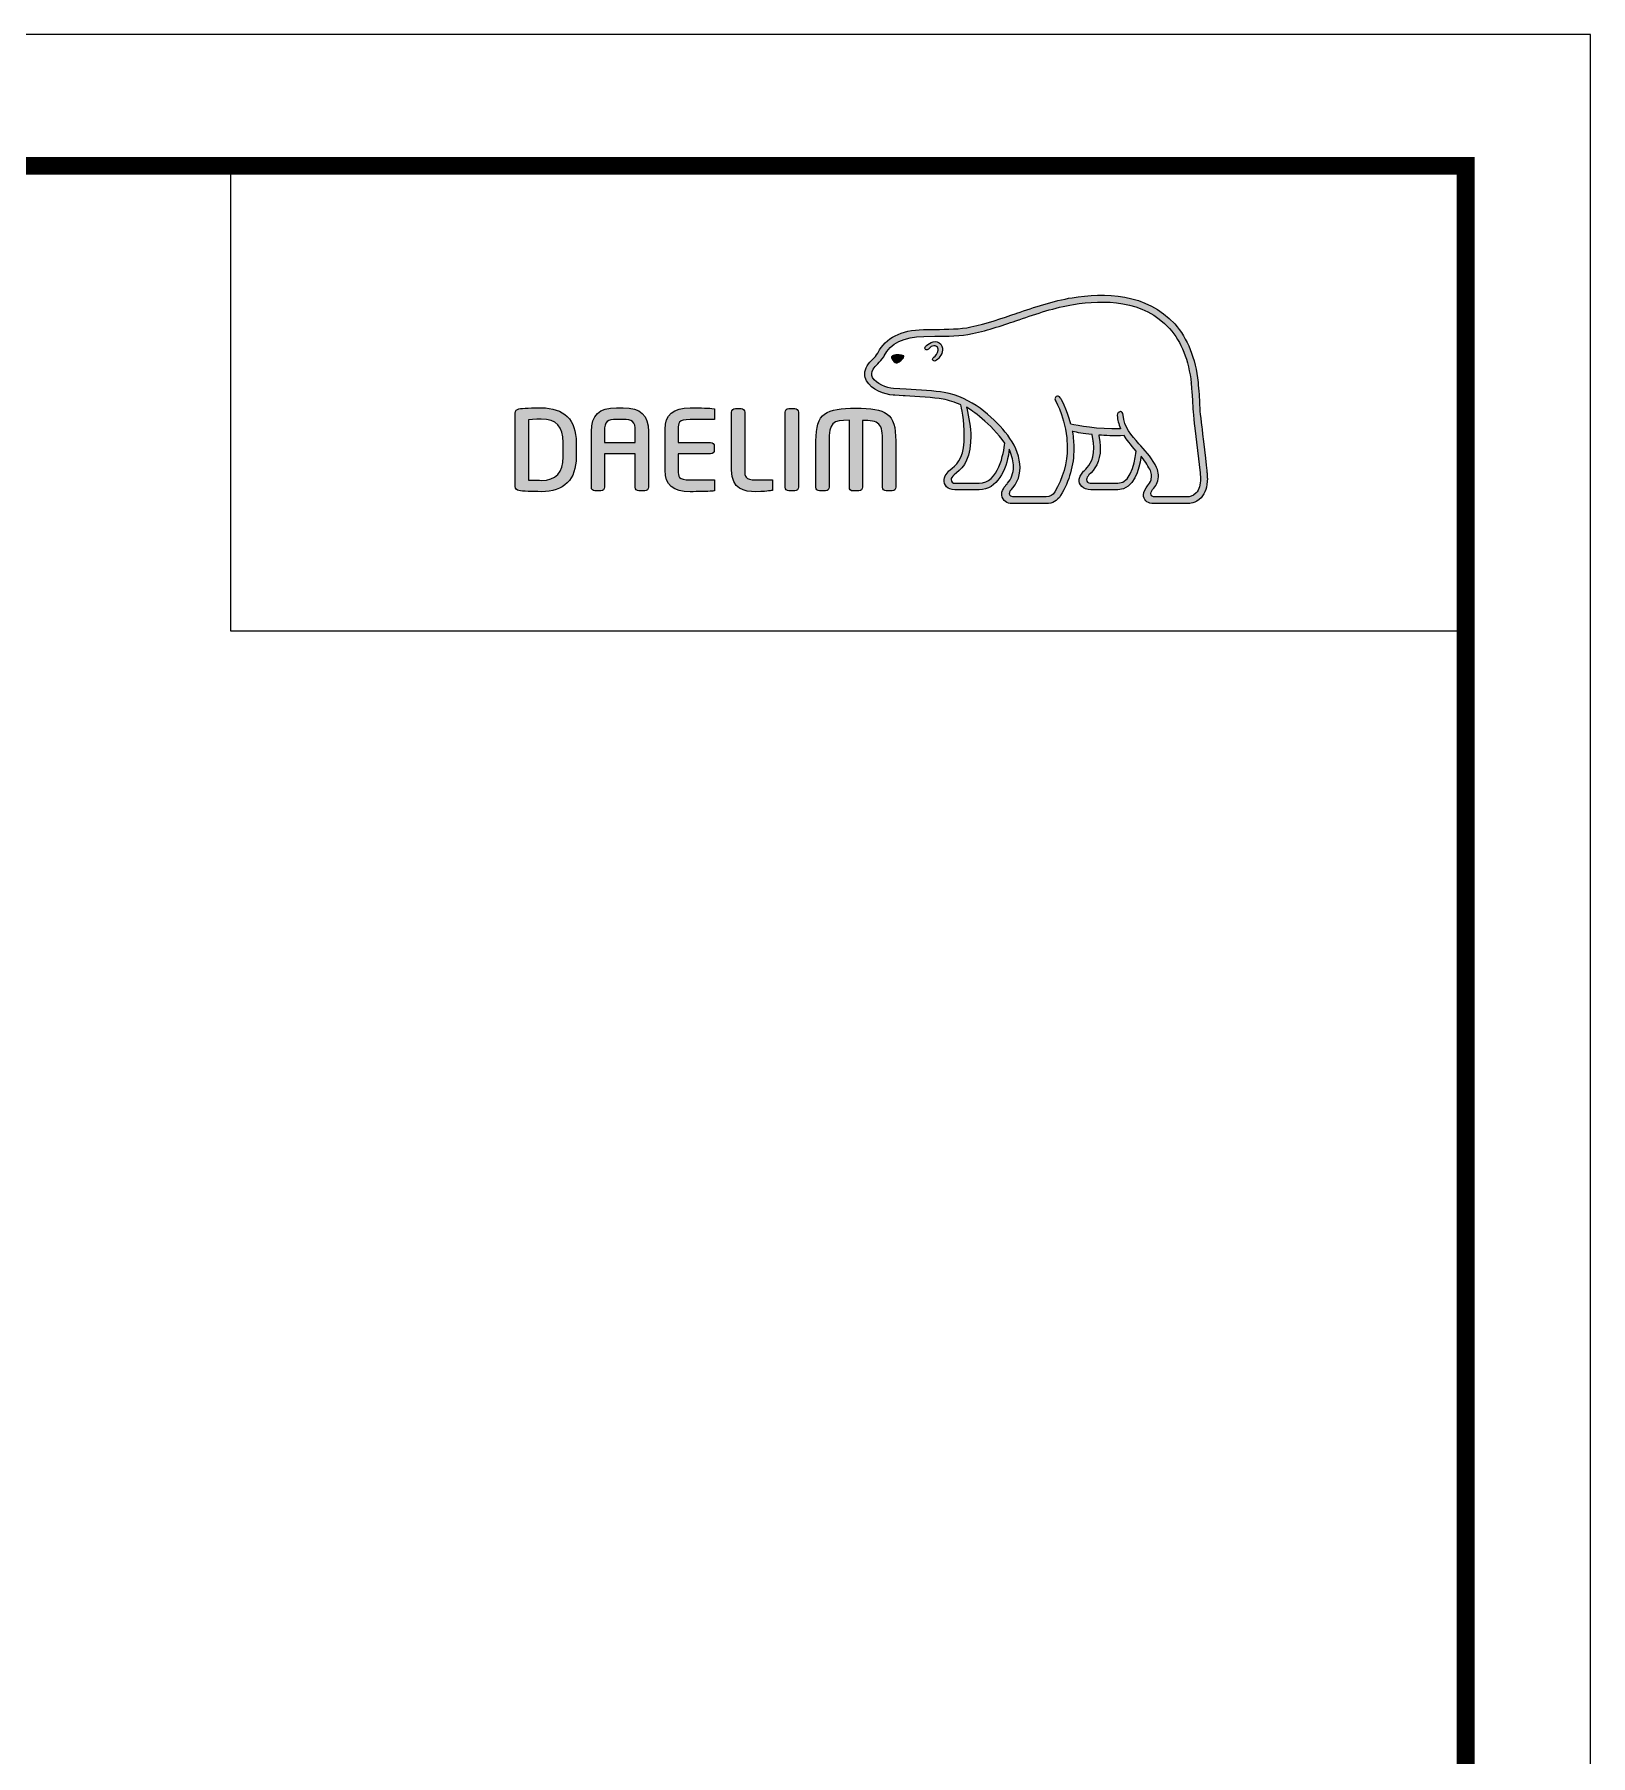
# Model space of a CAD drawing. Extents: x 0 to 3255, y 0 to 2385.
# Drawn here: x 2599 to 3255, y 1660 to 2385 of the extents above; entities that cross this region are included whole.
import ezdxf

# ---------------------------------------------------------------- set-up
doc = ezdxf.new("R2010")
doc.units = 0
doc.header["$LTSCALE"] = 10
doc.header["$MEASUREMENT"] = 0
doc.layers.get('0').update_dxf_attribs({"linetype": 'CONTINUOUS'})
doc.layers.add('레이어 1', color=7, linetype='CONTINUOUS')

msp = doc.modelspace()

# ---------------------------------------------------------------- hatches: boundary and pattern name
at = {"layer": '레이어 1'}
h = msp.add_hatch(color=5, dxfattribs=at)
h.dxf.hatch_style = 1
edge = h.paths.add_edge_path(flags=16)
edge.add_spline(control_points=[(3088.79, 2191.86), (3087.37, 2190.29), (3085.59, 2190.27), (3085.51, 2190.27), (3085.51, 2190.27), (3071.23, 2190.27), (3071.23, 2190.27), (3070.71, 2190.27), (3070.31, 2190.4), (3070.05, 2190.66), (3069.83, 2190.87), (3069.73, 2191.19), (3069.73, 2191.59), (3069.73, 2192.4), (3070.31, 2193.14), (3070.94, 2193.93), (3071.52, 2194.67), (3072.07, 2195.37), (3072.37, 2196.24), (3073.16, 2198.34), (3073.08, 2200.59), (3072.14, 2202.56), (3070.46, 2206.14), (3067.96, 2208.95), (3065.53, 2211.67), (3065.53, 2211.67), (3064.71, 2212.57), (3064.71, 2212.58), (3061.56, 2216.09), (3058.3, 2219.72), (3058.05, 2224.65), (3057.99, 2225.62), (3057.54, 2226.21), (3056.91, 2226.18), (3056.91, 2226.18), (3055.99, 2225.74), (3055.97, 2225.74), (3055.72, 2225.47), (3055.58, 2225.06), (3055.58, 2224.58), (3055.58, 2224.58), (3055.58, 2224.42), (3055.58, 2224.42), (3055.71, 2222.63), (3056.13, 2220.89), (3056.88, 2219.07), (3056.88, 2219.07), (3056.95, 2218.89), (3056.95, 2218.89), (3056.95, 2218.89), (3056.76, 2218.88), (3056.76, 2218.88), (3047.6, 2218.52), (3038.61, 2220.25), (3035.97, 2220.89), (3034.34, 2227.44), (3031.69, 2231.79), (3031.58, 2231.98), (3031.38, 2232.32), (3031.05, 2232.58), (3030.73, 2232.67), (3030.73, 2232.67), (3029.96, 2232.55), (3029.87, 2232.54), (3029.8, 2232.44), (3029.67, 2232.26), (3029.37, 2231.86), (3029.37, 2231.86), (3029.33, 2231.54), (3029.33, 2231.54), (3029.33, 2231.54), (3029.57, 2230.68), (3029.57, 2230.68), (3029.77, 2230.33), (3034.48, 2222.09), (3034.48, 2211.17), (3034.48, 2204.43), (3032.71, 2198.08), (3029.22, 2192.28), (3028.39, 2190.89), (3027.29, 2190.27), (3025.65, 2190.27), (3025.65, 2190.27), (3011.58, 2190.27), (3011.58, 2190.27), (3011.11, 2190.27), (3010.14, 2190.6), (3010.14, 2191.62), (3010.14, 2192.18), (3010.66, 2193.1), (3011.53, 2194.07), (3017.39, 2200.6), (3014.01, 2210.8), (3008.38, 2217.52), (3002.95, 2224), (2994.08, 2232.16), (2982.7, 2234.18), (2978.66, 2234.89), (2972.04, 2235.28), (2966.68, 2235.6), (2966.68, 2235.6), (2961.27, 2235.92), (2961.27, 2235.92), (2958.49, 2236.13), (2953.9, 2237.84), (2952.5, 2240.49), (2951.91, 2241.58), (2951.98, 2242.69), (2952.72, 2243.97), (2953.19, 2244.74), (2953.83, 2245.41), (2954.63, 2246.22), (2955.52, 2247.11), (2956.43, 2248.05), (2957.15, 2249.27), (2957.15, 2249.27), (2957.35, 2249.66), (2957.35, 2249.66), (2960.07, 2254.86), (2965.67, 2257.6), (2974, 2257.82), (2974, 2257.82), (2978.7, 2257.88), (2978.7, 2257.88), (2983.86, 2257.9), (2989.71, 2257.93), (2994.52, 2258.97), (3001.27, 2260.42), (3008.05, 2262.73), (3014.03, 2264.77), (3014.03, 2264.77), (3014.22, 2264.84), (3014.22, 2264.84), (3021.62, 2267.37), (3029.27, 2269.98), (3037.09, 2271.25), (3049.6, 2273.33), (3066.79, 2273.26), (3077.6, 2261.12), (3082.6, 2255.5), (3085.68, 2247.77), (3086.74, 2238.14), (3086.74, 2238.14), (3086.7, 2238.17), (3086.66, 2238.21), (3086.74, 2238.02), (3086.83, 2236.94), (3087.27, 2230.81), (3087.4, 2227.87), (3087.53, 2224.82), (3088.3, 2219.17), (3088.3, 2219.17), (3090.49, 2200.28), (3090.49, 2200.28), (3090.49, 2200.28), (3090.62, 2197.98), (3090.62, 2197.98), (3090.62, 2195.27), (3090, 2193.21), (3088.79, 2191.86)], knot_values=[0, 0, 0, 0, 1, 1, 1, 2, 2, 2, 3, 3, 3, 4, 4, 4, 5, 5, 5, 6, 6, 6, 7, 7, 7, 8, 8, 8, 9, 9, 9, 10, 10, 10, 11, 11, 11, 12, 12, 12, 13, 13, 13, 14, 14, 14, 15, 15, 15, 16, 16, 16, 17, 17, 17, 18, 18, 18, 19, 19, 19, 20, 20, 20, 21, 21, 21, 22, 22, 22, 23, 23, 23, 24, 24, 24, 25, 25, 25, 26, 26, 26, 27, 27, 27, 28, 28, 28, 29, 29, 29, 30, 30, 30, 31, 31, 31, 32, 32, 32, 33, 33, 33, 34, 34, 34, 35, 35, 35, 36, 36, 36, 37, 37, 37, 38, 38, 38, 39, 39, 39, 40, 40, 40, 41, 41, 41, 42, 42, 42, 43, 43, 43, 44, 44, 44, 45, 45, 45, 46, 46, 46, 47, 47, 47, 48, 48, 48, 49, 49, 49, 50, 50, 50, 51, 51, 51, 52, 52, 52, 53, 53, 53, 53], degree=3, periodic=0)
edge = h.paths.add_edge_path(flags=16)
edge.add_spline(control_points=[(3055.78, 2195.94), (3055.78, 2195.94), (3044.14, 2195.94), (3044.14, 2195.94), (3043.28, 2195.94), (3042.59, 2196.63), (3042.59, 2197.5), (3042.59, 2198.12), (3043.13, 2198.89), (3043.63, 2199.43), (3046, 2201.7), (3048.42, 2204.82), (3048.42, 2210.75), (3048.42, 2210.75), (3048.27, 2213.44), (3048.27, 2213.45), (3048.27, 2213.45), (3047.84, 2216.07), (3047.84, 2216.07), (3047.84, 2216.07), (3047.81, 2216.23), (3047.81, 2216.23), (3047.81, 2216.23), (3047.98, 2216.22), (3047.98, 2216.22), (3050.16, 2216.07), (3054.38, 2215.83), (3058.42, 2216.02), (3059.44, 2214.39), (3061.09, 2212.3), (3063.5, 2209.5), (3063.39, 2208.11), (3062.24, 2195.94), (3055.78, 2195.94)], knot_values=[0, 0, 0, 0, 1, 1, 1, 2, 2, 2, 3, 3, 3, 4, 4, 4, 5, 5, 5, 6, 6, 6, 7, 7, 7, 8, 8, 8, 9, 9, 9, 10, 10, 10, 11, 11, 11, 11], degree=3, periodic=0)
edge = h.paths.add_edge_path(flags=16)
edge.add_spline(control_points=[(2997.34, 2195.94), (2997.34, 2195.94), (2987.12, 2195.94), (2987.12, 2195.94), (2986.35, 2195.94), (2985.53, 2196.57), (2985.53, 2197.5), (2985.53, 2198.07), (2986.01, 2198.77), (2986.87, 2199.47), (2989.46, 2201.53), (2993.38, 2204.65), (2993.8, 2213.26), (2993.8, 2213.26), (2993.86, 2215.61), (2993.86, 2215.61), (2993.86, 2219.27), (2993.02, 2223.69), (2992.23, 2227.64), (2992.23, 2227.64), (2992.1, 2228.05), (2992.1, 2228.05), (2992.1, 2228.05), (2992.43, 2227.79), (2992.43, 2227.79), (2993.96, 2226.85), (3002.31, 2221.19), (3008.23, 2212.83), (3007.74, 2208.87), (3005.51, 2195.94), (2997.34, 2195.94)], knot_values=[0, 0, 0, 0, 1, 1, 1, 2, 2, 2, 3, 3, 3, 4, 4, 4, 5, 5, 5, 6, 6, 6, 7, 7, 7, 8, 8, 8, 9, 9, 9, 10, 10, 10, 10], degree=3, periodic=0)
edge = h.paths.add_edge_path()
edge.add_spline(control_points=[(3093.37, 2200.56), (3093.37, 2200.59), (3091.2, 2219.56), (3091.2, 2219.56), (3090.4, 2225.23), (3090.28, 2228.26), (3090.18, 2230.94), (3090.18, 2230.94), (3089.64, 2238.43), (3089.64, 2238.44), (3088.5, 2248.69), (3085.18, 2256.97), (3079.77, 2263.03), (3068.09, 2276.16), (3049.85, 2276.29), (3036.61, 2274.11), (3028.48, 2272.77), (3020.72, 2270.12), (3013.21, 2267.55), (3013.21, 2267.55), (3012.97, 2267.46), (3012.97, 2267.46), (3007.1, 2265.46), (3000.44, 2263.18), (2993.9, 2261.79), (2989.41, 2260.83), (2983.79, 2260.79), (2978.82, 2260.76), (2978.82, 2260.76), (2973.9, 2260.7), (2973.9, 2260.7), (2964.46, 2260.47), (2958.02, 2257.2), (2954.77, 2250.98), (2954.77, 2250.98), (2954.63, 2250.71), (2954.63, 2250.71), (2954.09, 2249.77), (2953.29, 2248.97), (2952.58, 2248.25), (2951.79, 2247.46), (2950.9, 2246.57), (2950.23, 2245.42), (2949.55, 2244.27), (2949.2, 2243.1), (2949.2, 2241.95), (2949.2, 2240.99), (2949.45, 2240.04), (2949.93, 2239.14), (2951.94, 2235.34), (2957.67, 2233.3), (2961.09, 2233.05), (2961.09, 2233.05), (2966.12, 2232.74), (2966.24, 2232.73), (2971.27, 2232.44), (2978.16, 2232.05), (2982.19, 2231.34), (2984.54, 2230.92), (2987.21, 2230.08), (2989.67, 2228.92), (2989.85, 2228.28), (2991.13, 2222.59), (2991.13, 2215.6), (2991.13, 2215.6), (2991.07, 2213.39), (2991.07, 2213.39), (2990.7, 2206.02), (2987.49, 2203.44), (2985.14, 2201.56), (2984.9, 2201.37), (2982.8, 2199.63), (2982.65, 2197.53), (2982.54, 2196.35), (2982.88, 2195.27), (2983.6, 2194.49), (2984.38, 2193.65), (2985.57, 2193.22), (2987.12, 2193.22), (2987.12, 2193.22), (2997.34, 2193.22), (2997.34, 2193.22), (3005, 2193.22), (3008.78, 2201.46), (3009.93, 2209.18), (3009.93, 2209.18), (3009.96, 2210.26), (3009.96, 2210.26), (3009.96, 2210.26), (3010.27, 2209.72), (3010.27, 2209.72), (3011.25, 2207.54), (3011.84, 2204.93), (3011.84, 2202.96), (3011.84, 2200.2), (3010.99, 2197.79), (3009.37, 2196), (3008.96, 2195.59), (3006.91, 2193.47), (3006.91, 2191.35), (3006.91, 2191.35), (3006.93, 2191), (3006.93, 2191), (3007.22, 2188.5), (3009.24, 2187.38), (3011.12, 2187.38), (3011.12, 2187.38), (3025.65, 2187.38), (3025.65, 2187.38), (3028.27, 2187.38), (3030.36, 2188.57), (3031.71, 2190.79), (3035.4, 2196.93), (3037.28, 2203.6), (3037.28, 2210.6), (3037.28, 2212.78), (3037.07, 2215.12), (3036.67, 2217.54), (3036.67, 2217.54), (3036.63, 2217.73), (3036.63, 2217.73), (3036.63, 2217.73), (3036.83, 2217.69), (3036.83, 2217.69), (3038.57, 2217.35), (3041.39, 2216.86), (3044.86, 2216.49), (3044.86, 2216.49), (3044.96, 2216.48), (3044.96, 2216.48), (3044.96, 2216.48), (3045.43, 2213.81), (3045.43, 2213.81), (3045.43, 2213.81), (3045.53, 2213.18), (3045.53, 2213.17), (3045.53, 2213.17), (3045.67, 2210.82), (3045.67, 2210.82), (3045.67, 2205.16), (3043.1, 2202.7), (3041.72, 2201.38), (3041.7, 2201.37), (3039.78, 2199.41), (3039.57, 2197.67), (3039.57, 2197.67), (3039.5, 2197.14), (3039.5, 2197.14), (3039.5, 2196.59), (3039.64, 2195.52), (3040.59, 2194.54), (3041.44, 2193.66), (3042.74, 2193.22), (3044.47, 2193.22), (3044.47, 2193.22), (3055.78, 2193.22), (3055.78, 2193.22), (3062.66, 2193.22), (3064.72, 2201.96), (3065.56, 2206.86), (3065.56, 2206.86), (3065.6, 2207.36), (3065.6, 2207.36), (3065.6, 2207.36), (3065.87, 2206.99), (3065.87, 2206.99), (3067.45, 2204.97), (3068.84, 2202.72), (3069.51, 2201.32), (3069.87, 2200.59), (3070.05, 2199.78), (3070.05, 2198.97), (3070.05, 2198.97), (3069.8, 2197.33), (3069.8, 2197.33), (3069.53, 2196.44), (3068.93, 2195.63), (3068.33, 2194.83), (3067.46, 2193.7), (3066.56, 2192.53), (3066.56, 2191.1), (3066.56, 2191.1), (3066.65, 2190.32), (3066.65, 2190.32), (3067.06, 2188.43), (3068.59, 2187.38), (3070.96, 2187.38), (3070.96, 2187.38), (3085.5, 2187.38), (3085.5, 2187.38), (3085.82, 2187.38), (3088.66, 2187.45), (3090.89, 2189.86), (3092.66, 2191.79), (3093.53, 2194.43), (3093.53, 2197.94), (3093.53, 2197.94), (3093.37, 2200.55), (3093.37, 2200.56)], knot_values=[0, 0, 0, 0, 1, 1, 1, 2, 2, 2, 3, 3, 3, 4, 4, 4, 5, 5, 5, 6, 6, 6, 7, 7, 7, 8, 8, 8, 9, 9, 9, 10, 10, 10, 11, 11, 11, 12, 12, 12, 13, 13, 13, 14, 14, 14, 15, 15, 15, 16, 16, 16, 17, 17, 17, 18, 18, 18, 19, 19, 19, 20, 20, 20, 21, 21, 21, 22, 22, 22, 23, 23, 23, 24, 24, 24, 25, 25, 25, 26, 26, 26, 27, 27, 27, 28, 28, 28, 29, 29, 29, 30, 30, 30, 31, 31, 31, 32, 32, 32, 33, 33, 33, 34, 34, 34, 35, 35, 35, 36, 36, 36, 37, 37, 37, 38, 38, 38, 39, 39, 39, 40, 40, 40, 41, 41, 41, 42, 42, 42, 43, 43, 43, 44, 44, 44, 45, 45, 45, 46, 46, 46, 47, 47, 47, 48, 48, 48, 49, 49, 49, 50, 50, 50, 51, 51, 51, 52, 52, 52, 53, 53, 53, 54, 54, 54, 55, 55, 55, 56, 56, 56, 57, 57, 57, 58, 58, 58, 59, 59, 59, 60, 60, 60, 61, 61, 61, 62, 62, 62, 63, 63, 63, 64, 64, 64, 65, 65, 65, 66, 66, 66, 66], degree=3, periodic=0)
edge = h.paths.add_edge_path(flags=0)
edge.add_spline(control_points=[(2960.84, 2249.64), (2960.84, 2249.64), (2962.96, 2250.59), (2965.58, 2249.58), (2965.58, 2249.58), (2965.9, 2249.44), (2965.48, 2248.84), (2964.2, 2247.13), (2962.94, 2246.76), (2962.94, 2246.76), (2962.94, 2246.76), (2962.03, 2246.44), (2961.52, 2247.06), (2960.49, 2248.27), (2960.45, 2248.98), (2960.45, 2248.98), (2960.45, 2248.98), (2960.35, 2249.5), (2960.84, 2249.64)], knot_values=[0, 0, 0, 0, 1, 1, 1, 2, 2, 2, 3, 3, 3, 4, 4, 4, 5, 5, 5, 6, 6, 6, 6], degree=3, periodic=0)
edge = h.paths.add_edge_path(flags=0)
edge.add_spline(control_points=[(2974.8, 2253.53), (2974.48, 2253.18), (2974.46, 2252.61), (2974.8, 2252.3), (2975.13, 2252.01), (2975.69, 2252.08), (2976.01, 2252.43), (2976.18, 2252.61), (2977.91, 2254.67), (2979.41, 2253.61), (2979.96, 2253.22), (2980.18, 2252.66), (2980.1, 2251.94), (2979.98, 2250.78), (2978.97, 2249.47), (2978.27, 2249.02), (2977.88, 2248.78), (2977.62, 2248.27), (2977.81, 2247.86), (2977.99, 2247.45), (2978.52, 2247.32), (2978.94, 2247.52), (2980.19, 2248.12), (2981.77, 2250.12), (2981.99, 2251.99), (2982.13, 2253.29), (2981.55, 2254.36), (2980.51, 2255.07), (2978.27, 2256.66), (2975.74, 2254.54), (2974.8, 2253.53)], knot_values=[0, 0, 0, 0, 1, 1, 1, 2, 2, 2, 3, 3, 3, 4, 4, 4, 5, 5, 5, 6, 6, 6, 7, 7, 7, 8, 8, 8, 9, 9, 9, 10, 10, 10, 10], degree=3, periodic=0)
edge = h.paths.add_edge_path(flags=0)
edge.add_spline(control_points=[(2974.51, 2251.98), (2974.51, 2251.98), (2974.51, 2251.98), (2974.51, 2251.98), (2974.51, 2251.98), (2974.51, 2251.98), (2974.51, 2251.98)], knot_values=[0, 0, 0, 0, 1, 1, 1, 2, 2, 2, 2], degree=3, periodic=0)
h = msp.add_hatch(color=5, dxfattribs=at)
h.dxf.hatch_style = 2
edge = h.paths.add_edge_path()
edge.add_spline(control_points=[(2974.8, 2253.53), (2974.48, 2253.18), (2974.46, 2252.61), (2974.8, 2252.3), (2975.13, 2252.01), (2975.69, 2252.08), (2976.01, 2252.43), (2976.18, 2252.61), (2977.91, 2254.67), (2979.41, 2253.61), (2979.96, 2253.22), (2980.18, 2252.66), (2980.1, 2251.94), (2979.98, 2250.78), (2978.97, 2249.47), (2978.27, 2249.02), (2977.88, 2248.78), (2977.62, 2248.27), (2977.81, 2247.86), (2977.99, 2247.45), (2978.52, 2247.32), (2978.94, 2247.52), (2980.19, 2248.12), (2981.77, 2250.12), (2981.99, 2251.99), (2982.13, 2253.29), (2981.55, 2254.36), (2980.51, 2255.07), (2978.27, 2256.66), (2975.74, 2254.54), (2974.8, 2253.53)], knot_values=[0, 0, 0, 0, 1, 1, 1, 2, 2, 2, 3, 3, 3, 4, 4, 4, 5, 5, 5, 6, 6, 6, 7, 7, 7, 8, 8, 8, 9, 9, 9, 10, 10, 10, 10], degree=3, periodic=0)
h = msp.add_hatch(color=5, dxfattribs=at)
h.dxf.hatch_style = 2
edge = h.paths.add_edge_path()
edge.add_spline(control_points=[(2960.84, 2249.64), (2960.84, 2249.64), (2962.96, 2250.59), (2965.58, 2249.58), (2965.58, 2249.58), (2965.9, 2249.44), (2965.48, 2248.84), (2964.2, 2247.13), (2962.94, 2246.76), (2962.94, 2246.76), (2962.94, 2246.76), (2962.03, 2246.44), (2961.52, 2247.06), (2960.49, 2248.27), (2960.45, 2248.98), (2960.45, 2248.98), (2960.45, 2248.98), (2960.35, 2249.5), (2960.84, 2249.64)], knot_values=[0, 0, 0, 0, 1, 1, 1, 2, 2, 2, 3, 3, 3, 4, 4, 4, 5, 5, 5, 6, 6, 6, 6], degree=3, periodic=0)
h = msp.add_hatch(color=5, dxfattribs=at)
h.dxf.hatch_style = 2
edge = h.paths.add_edge_path()
edge.add_spline(control_points=[(2822.09, 2207.03), (2822.09, 2200.4), (2819.07, 2197.17), (2812.84, 2197.17), (2812.84, 2197.17), (2808.58, 2197.25), (2807.46, 2197.27), (2807.46, 2197.27), (2807.46, 2222.71), (2807.46, 2222.71), (2809.67, 2222.93), (2812.81, 2222.96), (2812.84, 2222.96), (2819.24, 2222.96), (2822.09, 2219.92), (2822.09, 2213.11), (2822.09, 2213.11), (2822.09, 2207.03), (2822.09, 2207.03)], knot_values=[0, 0, 0, 0, 1, 1, 1, 2, 2, 2, 3, 3, 3, 4, 4, 4, 5, 5, 5, 6, 6, 6, 6], degree=3, periodic=0)
edge = h.paths.add_edge_path()
edge.add_spline(control_points=[(2812.84, 2227.74), (2809.38, 2227.74), (2804.89, 2227.53), (2803.42, 2227.29), (2802.5, 2227.14), (2801.91, 2226.45), (2801.91, 2225.54), (2801.91, 2225.54), (2801.91, 2194.6), (2801.91, 2194.6), (2801.91, 2193.64), (2802.51, 2192.97), (2803.47, 2192.84), (2804.86, 2192.61), (2809.33, 2192.4), (2812.84, 2192.4), (2822.49, 2192.4), (2827.6, 2197.46), (2827.6, 2207.03), (2827.6, 2207.03), (2827.6, 2213.11), (2827.6, 2213.11), (2827.6, 2222.68), (2822.49, 2227.74), (2812.84, 2227.74)], knot_values=[0, 0, 0, 0, 1, 1, 1, 2, 2, 2, 3, 3, 3, 4, 4, 4, 5, 5, 5, 6, 6, 6, 7, 7, 7, 8, 8, 8, 8], degree=3, periodic=0)
h = msp.add_hatch(color=5, dxfattribs=at)
h.dxf.hatch_style = 2
edge = h.paths.add_edge_path()
edge.add_spline(control_points=[(2852.5, 2213.15), (2852.5, 2213.15), (2839.48, 2213.15), (2839.48, 2213.15), (2839.48, 2213.63), (2839.48, 2217.79), (2839.48, 2217.79), (2839.48, 2222.13), (2840.77, 2222.87), (2844.64, 2222.87), (2844.64, 2222.87), (2847.34, 2222.87), (2847.34, 2222.87), (2851.21, 2222.87), (2852.5, 2222.13), (2852.5, 2217.79), (2852.5, 2217.79), (2852.5, 2213.63), (2852.5, 2213.15)], knot_values=[0, 0, 0, 0, 1, 1, 1, 2, 2, 2, 3, 3, 3, 4, 4, 4, 5, 5, 5, 6, 6, 6, 6], degree=3, periodic=0)
edge = h.paths.add_edge_path()
edge.add_spline(control_points=[(2847.34, 2227.74), (2847.34, 2227.74), (2844.64, 2227.74), (2844.64, 2227.74), (2837.26, 2227.74), (2833.98, 2224.67), (2833.98, 2217.79), (2833.98, 2217.79), (2833.98, 2194.24), (2833.98, 2194.24), (2833.98, 2193.42), (2834.65, 2192.71), (2835.44, 2192.71), (2835.44, 2192.71), (2838.02, 2192.71), (2838.02, 2192.71), (2838.93, 2192.71), (2839.48, 2193.49), (2839.48, 2194.24), (2839.48, 2194.24), (2839.48, 2207.77), (2839.48, 2208.3), (2839.48, 2208.3), (2852.5, 2208.3), (2852.5, 2208.3), (2852.5, 2207.77), (2852.5, 2194.24), (2852.5, 2194.24), (2852.5, 2193.4), (2853.16, 2192.71), (2853.98, 2192.71), (2853.98, 2192.71), (2856.53, 2192.71), (2856.53, 2192.71), (2857.42, 2192.71), (2858.02, 2193.5), (2858.02, 2194.24), (2858.02, 2194.24), (2858.02, 2217.79), (2858.02, 2217.79), (2858.02, 2224.67), (2854.73, 2227.74), (2847.34, 2227.74)], knot_values=[0, 0, 0, 0, 1, 1, 1, 2, 2, 2, 3, 3, 3, 4, 4, 4, 5, 5, 5, 6, 6, 6, 7, 7, 7, 8, 8, 8, 9, 9, 9, 10, 10, 10, 11, 11, 11, 12, 12, 12, 13, 13, 13, 14, 14, 14, 14], degree=3, periodic=0)
h = msp.add_hatch(color=5, dxfattribs=at)
h.dxf.hatch_style = 2
edge = h.paths.add_edge_path()
edge.add_spline(control_points=[(2865.02, 2218.74), (2865.02, 2218.74), (2865.02, 2201.41), (2865.02, 2201.41), (2865.02, 2195.34), (2868.48, 2192.4), (2875.61, 2192.4), (2878.75, 2192.4), (2883.04, 2192.46), (2884.75, 2192.62), (2884.72, 2192.62), (2885.58, 2192.7), (2885.58, 2192.7), (2885.58, 2192.7), (2885.83, 2192.72), (2885.83, 2192.72), (2885.83, 2192.72), (2885.83, 2197.36), (2885.83, 2197.36), (2885.83, 2197.36), (2875.65, 2197.36), (2875.65, 2197.36), (2870.55, 2197.36), (2870.55, 2198.8), (2870.55, 2201.41), (2870.55, 2201.41), (2870.55, 2207.83), (2870.55, 2208.33), (2871.07, 2208.33), (2884.23, 2208.33), (2884.23, 2208.33), (2885.09, 2208.33), (2885.79, 2209.02), (2885.79, 2209.86), (2885.79, 2209.86), (2885.79, 2211.58), (2885.79, 2211.58), (2885.79, 2212.43), (2885.09, 2213.11), (2884.23, 2213.11), (2884.23, 2213.11), (2871.07, 2213.11), (2870.55, 2213.11), (2870.55, 2213.61), (2870.55, 2218.74), (2870.55, 2218.74), (2870.55, 2221.35), (2870.55, 2222.78), (2875.65, 2222.78), (2875.65, 2222.78), (2885.82, 2222.74), (2885.82, 2222.74), (2885.82, 2222.74), (2885.82, 2227.35), (2885.82, 2227.35), (2885.82, 2227.35), (2884.74, 2227.47), (2884.74, 2227.47), (2882.74, 2227.65), (2878.15, 2227.74), (2875.61, 2227.74), (2868.48, 2227.74), (2865.02, 2224.8), (2865.02, 2218.74)], knot_values=[0, 0, 0, 0, 1, 1, 1, 2, 2, 2, 3, 3, 3, 4, 4, 4, 5, 5, 5, 6, 6, 6, 7, 7, 7, 8, 8, 8, 9, 9, 9, 10, 10, 10, 11, 11, 11, 12, 12, 12, 13, 13, 13, 14, 14, 14, 15, 15, 15, 16, 16, 16, 17, 17, 17, 18, 18, 18, 19, 19, 19, 20, 20, 20, 21, 21, 21, 21], degree=3, periodic=0)
h = msp.add_hatch(color=5, dxfattribs=at)
h.dxf.hatch_style = 2
edge = h.paths.add_edge_path()
edge.add_spline(control_points=[(2894.66, 2227.43), (2893.81, 2227.43), (2893.09, 2226.72), (2893.09, 2225.89), (2893.09, 2225.89), (2893.09, 2201.41), (2893.09, 2201.41), (2893.09, 2193.43), (2898.54, 2192.4), (2903.28, 2192.4), (2906.76, 2192.4), (2907.65, 2192.55), (2908.68, 2192.72), (2908.68, 2192.72), (2909.28, 2192.81), (2909.28, 2192.81), (2909.27, 2192.81), (2910.08, 2192.91), (2910.08, 2192.91), (2910.08, 2192.91), (2910.32, 2192.94), (2910.32, 2192.94), (2910.32, 2192.94), (2910.32, 2197.36), (2910.32, 2197.36), (2910.32, 2197.36), (2903.33, 2197.36), (2903.33, 2197.36), (2898.61, 2197.36), (2898.61, 2199.15), (2898.61, 2200.88), (2898.61, 2200.88), (2898.61, 2225.89), (2898.61, 2225.89), (2898.61, 2226.72), (2897.89, 2227.43), (2897.04, 2227.43), (2897.04, 2227.43), (2894.66, 2227.43), (2894.66, 2227.43)], knot_values=[0, 0, 0, 0, 1, 1, 1, 2, 2, 2, 3, 3, 3, 4, 4, 4, 5, 5, 5, 6, 6, 6, 7, 7, 7, 8, 8, 8, 9, 9, 9, 10, 10, 10, 11, 11, 11, 12, 12, 12, 13, 13, 13, 13], degree=3, periodic=0)
h = msp.add_hatch(color=5, dxfattribs=at)
h.dxf.hatch_style = 2
edge = h.paths.add_edge_path()
edge.add_spline(control_points=[(2917.15, 2227.43), (2916.23, 2227.43), (2915.68, 2226.67), (2915.68, 2225.93), (2915.68, 2225.93), (2915.68, 2194.24), (2915.68, 2194.24), (2915.68, 2193.4), (2916.34, 2192.71), (2917.15, 2192.71), (2917.15, 2192.71), (2919.72, 2192.71), (2919.72, 2192.71), (2920.64, 2192.71), (2921.19, 2193.49), (2921.19, 2194.24), (2921.19, 2194.24), (2921.19, 2225.93), (2921.19, 2225.93), (2921.19, 2226.77), (2920.55, 2227.43), (2919.72, 2227.43), (2919.72, 2227.43), (2917.15, 2227.43), (2917.15, 2227.43)], knot_values=[0, 0, 0, 0, 1, 1, 1, 2, 2, 2, 3, 3, 3, 4, 4, 4, 5, 5, 5, 6, 6, 6, 7, 7, 7, 8, 8, 8, 8], degree=3, periodic=0)
h = msp.add_hatch(color=5, dxfattribs=at)
h.dxf.hatch_style = 2
edge = h.paths.add_edge_path()
edge.add_spline(control_points=[(2928.6, 2213.75), (2928.6, 2213.75), (2928.6, 2194.24), (2928.6, 2194.24), (2928.6, 2193.4), (2929.26, 2192.71), (2930.08, 2192.71), (2930.08, 2192.71), (2932.69, 2192.71), (2932.69, 2192.71), (2933.61, 2192.71), (2934.16, 2193.49), (2934.16, 2194.24), (2934.16, 2194.24), (2934.16, 2213.27), (2934.16, 2213.27), (2934.16, 2221.65), (2935.58, 2222.47), (2942.68, 2222.49), (2942.68, 2221.97), (2942.68, 2194.24), (2942.68, 2194.24), (2942.68, 2193.37), (2943.31, 2192.71), (2944.14, 2192.71), (2944.14, 2192.71), (2946.71, 2192.71), (2946.71, 2192.71), (2947.62, 2192.71), (2948.17, 2193.49), (2948.17, 2194.24), (2948.17, 2194.24), (2948.17, 2221.89), (2948.17, 2222.43), (2951.49, 2222.42), (2953.82, 2222.15), (2955.08, 2220.89), (2956.41, 2219.56), (2956.67, 2217.08), (2956.67, 2213.27), (2956.67, 2213.27), (2956.67, 2194.24), (2956.67, 2194.24), (2956.67, 2193.42), (2957.35, 2192.71), (2958.15, 2192.71), (2958.15, 2192.71), (2960.78, 2192.71), (2960.78, 2192.71), (2961.68, 2192.71), (2962.25, 2193.51), (2962.25, 2194.24), (2962.25, 2194.24), (2962.25, 2213.75), (2962.25, 2213.75), (2962.25, 2225.57), (2958.05, 2227.57), (2945.45, 2227.57), (2932.81, 2227.57), (2928.6, 2225.57), (2928.6, 2213.75)], knot_values=[0, 0, 0, 0, 1, 1, 1, 2, 2, 2, 3, 3, 3, 4, 4, 4, 5, 5, 5, 6, 6, 6, 7, 7, 7, 8, 8, 8, 9, 9, 9, 10, 10, 10, 11, 11, 11, 12, 12, 12, 13, 13, 13, 14, 14, 14, 15, 15, 15, 16, 16, 16, 17, 17, 17, 18, 18, 18, 19, 19, 19, 20, 20, 20, 20], degree=3, periodic=0)

# ---------------------------------------------------------------- linework, layer by layer
at = {"color": 5, "ltscale": 0.5}
msp.add_line((2682.13, 2133.69), (2682.13, 2329.62), dxfattribs=at)
at = {"color": 5}
msp.add_line((2996.89, 2193.22), (2996.89, 2193.22), dxfattribs=at)
at = {"color": 5, "ltscale": 40}
msp.add_line((3202.34, 2133.69), (2682.13, 2133.69), dxfattribs=at)
at = {"ltscale": 0.5}
msp.add_lwpolyline([(0, 0), (3255, 0), (3255, 2385), (0, 2385)], close=True, dxfattribs=at)
at = {"color": 5, "linetype": 'ByBlock', "lineweight": 200, "const_width": 7.5}
msp.add_lwpolyline([(52.34, 102.12), (3202.34, 102.12), (3202.34, 2329.62), (52.34, 2329.62)], close=True, dxfattribs=at)
at = {"layer": '레이어 1', "color": 5}
for points, knots in [([(3093.37, 2200.56), (3093.37, 2200.59), (3091.2, 2219.56), (3091.2, 2219.56), (3090.4, 2225.23), (3090.28, 2228.26), (3090.18, 2230.94), (3090.18, 2230.94), (3089.64, 2238.43), (3089.64, 2238.44), (3088.5, 2248.69), (3085.18, 2256.97), (3079.77, 2263.03), (3068.09, 2276.16), (3049.85, 2276.29), (3036.61, 2274.11), (3028.48, 2272.77), (3020.72, 2270.12), (3013.21, 2267.55), (3013.21, 2267.55), (3012.97, 2267.46), (3012.97, 2267.46), (3007.1, 2265.46), (3000.44, 2263.18), (2993.9, 2261.79), (2989.41, 2260.83), (2983.79, 2260.79), (2978.82, 2260.76), (2978.82, 2260.76), (2973.9, 2260.7), (2973.9, 2260.7), (2964.46, 2260.47), (2958.02, 2257.2), (2954.77, 2250.98), (2954.77, 2250.98), (2954.63, 2250.71), (2954.63, 2250.71), (2954.09, 2249.77), (2953.29, 2248.97), (2952.58, 2248.25), (2951.79, 2247.46), (2950.9, 2246.57), (2950.23, 2245.42), (2949.55, 2244.27), (2949.2, 2243.1), (2949.2, 2241.95), (2949.2, 2240.99), (2949.45, 2240.04), (2949.93, 2239.14), (2951.94, 2235.34), (2957.67, 2233.3), (2961.09, 2233.05), (2961.09, 2233.05), (2966.12, 2232.74), (2966.24, 2232.73), (2971.27, 2232.44), (2978.16, 2232.05), (2982.19, 2231.34), (2984.54, 2230.92), (2987.21, 2230.08), (2989.67, 2228.92), (2989.85, 2228.28), (2991.13, 2222.59), (2991.13, 2215.6), (2991.13, 2215.6), (2991.07, 2213.39), (2991.07, 2213.39), (2990.7, 2206.02), (2987.49, 2203.44), (2985.14, 2201.56), (2984.9, 2201.37), (2982.8, 2199.63), (2982.65, 2197.53), (2982.54, 2196.35), (2982.88, 2195.27), (2983.6, 2194.49), (2984.38, 2193.65), (2985.57, 2193.22), (2987.12, 2193.22), (2987.12, 2193.22), (2997.34, 2193.22), (2997.34, 2193.22), (3005, 2193.22), (3008.78, 2201.46), (3009.93, 2209.18), (3009.93, 2209.18), (3009.96, 2210.26), (3009.96, 2210.26), (3009.96, 2210.26), (3010.27, 2209.72), (3010.27, 2209.72), (3011.25, 2207.54), (3011.84, 2204.93), (3011.84, 2202.96), (3011.84, 2200.2), (3010.99, 2197.79), (3009.37, 2196), (3008.96, 2195.59), (3006.91, 2193.47), (3006.91, 2191.35), (3006.91, 2191.35), (3006.93, 2191), (3006.93, 2191), (3007.22, 2188.5), (3009.24, 2187.38), (3011.12, 2187.38), (3011.12, 2187.38), (3025.65, 2187.38), (3025.65, 2187.38), (3028.27, 2187.38), (3030.36, 2188.57), (3031.71, 2190.79), (3035.4, 2196.93), (3037.28, 2203.6), (3037.28, 2210.6), (3037.28, 2212.78), (3037.07, 2215.12), (3036.67, 2217.54), (3036.67, 2217.54), (3036.63, 2217.73), (3036.63, 2217.73), (3036.63, 2217.73), (3036.83, 2217.69), (3036.83, 2217.69), (3038.57, 2217.35), (3041.39, 2216.86), (3044.86, 2216.49), (3044.86, 2216.49), (3044.96, 2216.48), (3044.96, 2216.48), (3044.96, 2216.48), (3045.43, 2213.81), (3045.43, 2213.81), (3045.43, 2213.81), (3045.53, 2213.18), (3045.53, 2213.17), (3045.53, 2213.17), (3045.67, 2210.82), (3045.67, 2210.82), (3045.67, 2205.16), (3043.1, 2202.7), (3041.72, 2201.38), (3041.7, 2201.37), (3039.78, 2199.41), (3039.57, 2197.67), (3039.57, 2197.67), (3039.5, 2197.14), (3039.5, 2197.14), (3039.5, 2196.59), (3039.64, 2195.52), (3040.59, 2194.54), (3041.44, 2193.66), (3042.74, 2193.22), (3044.47, 2193.22), (3044.47, 2193.22), (3055.78, 2193.22), (3055.78, 2193.22), (3062.66, 2193.22), (3064.72, 2201.96), (3065.56, 2206.86), (3065.56, 2206.86), (3065.6, 2207.36), (3065.6, 2207.36), (3065.6, 2207.36), (3065.87, 2206.99), (3065.87, 2206.99), (3067.45, 2204.97), (3068.84, 2202.72), (3069.51, 2201.32), (3069.87, 2200.59), (3070.05, 2199.78), (3070.05, 2198.97), (3070.05, 2198.97), (3069.8, 2197.33), (3069.8, 2197.33), (3069.53, 2196.44), (3068.93, 2195.63), (3068.33, 2194.83), (3067.46, 2193.7), (3066.56, 2192.53), (3066.56, 2191.1), (3066.56, 2191.1), (3066.65, 2190.32), (3066.65, 2190.32), (3067.06, 2188.43), (3068.59, 2187.38), (3070.96, 2187.38), (3070.96, 2187.38), (3085.5, 2187.38), (3085.5, 2187.38), (3085.82, 2187.38), (3088.66, 2187.45), (3090.89, 2189.86), (3092.66, 2191.79), (3093.53, 2194.43), (3093.53, 2197.94), (3093.53, 2197.94), (3093.37, 2200.55), (3093.37, 2200.56)], [0, 0, 0, 0, 1, 1, 1, 2, 2, 2, 3, 3, 3, 4, 4, 4, 5, 5, 5, 6, 6, 6, 7, 7, 7, 8, 8, 8, 9, 9, 9, 10, 10, 10, 11, 11, 11, 12, 12, 12, 13, 13, 13, 14, 14, 14, 15, 15, 15, 16, 16, 16, 17, 17, 17, 18, 18, 18, 19, 19, 19, 20, 20, 20, 21, 21, 21, 22, 22, 22, 23, 23, 23, 24, 24, 24, 25, 25, 25, 26, 26, 26, 27, 27, 27, 28, 28, 28, 29, 29, 29, 30, 30, 30, 31, 31, 31, 32, 32, 32, 33, 33, 33, 34, 34, 34, 35, 35, 35, 36, 36, 36, 37, 37, 37, 38, 38, 38, 39, 39, 39, 40, 40, 40, 41, 41, 41, 42, 42, 42, 43, 43, 43, 44, 44, 44, 45, 45, 45, 46, 46, 46, 47, 47, 47, 48, 48, 48, 49, 49, 49, 50, 50, 50, 51, 51, 51, 52, 52, 52, 53, 53, 53, 54, 54, 54, 55, 55, 55, 56, 56, 56, 57, 57, 57, 58, 58, 58, 59, 59, 59, 60, 60, 60, 61, 61, 61, 62, 62, 62, 63, 63, 63, 64, 64, 64, 65, 65, 65, 66, 66, 66, 66]), ([(2974.8, 2253.53), (2974.48, 2253.18), (2974.46, 2252.61), (2974.8, 2252.3), (2975.13, 2252.01), (2975.69, 2252.08), (2976.01, 2252.43), (2976.18, 2252.61), (2977.91, 2254.67), (2979.41, 2253.61), (2979.96, 2253.22), (2980.18, 2252.66), (2980.1, 2251.94), (2979.98, 2250.78), (2978.97, 2249.47), (2978.27, 2249.02), (2977.88, 2248.78), (2977.62, 2248.27), (2977.81, 2247.86), (2977.99, 2247.45), (2978.52, 2247.32), (2978.94, 2247.52), (2980.19, 2248.12), (2981.77, 2250.12), (2981.99, 2251.99), (2982.13, 2253.29), (2981.55, 2254.36), (2980.51, 2255.07), (2978.27, 2256.66), (2975.74, 2254.54), (2974.8, 2253.53)], [0, 0, 0, 0, 1, 1, 1, 2, 2, 2, 3, 3, 3, 4, 4, 4, 5, 5, 5, 6, 6, 6, 7, 7, 7, 8, 8, 8, 9, 9, 9, 10, 10, 10, 10]), ([(2960.84, 2249.64), (2960.84, 2249.64), (2962.96, 2250.59), (2965.58, 2249.58), (2965.58, 2249.58), (2965.9, 2249.44), (2965.48, 2248.84), (2964.2, 2247.13), (2962.94, 2246.76), (2962.94, 2246.76), (2962.94, 2246.76), (2962.03, 2246.44), (2961.52, 2247.06), (2960.49, 2248.27), (2960.45, 2248.98), (2960.45, 2248.98), (2960.45, 2248.98), (2960.35, 2249.5), (2960.84, 2249.64)], [0, 0, 0, 0, 1, 1, 1, 2, 2, 2, 3, 3, 3, 4, 4, 4, 5, 5, 5, 6, 6, 6, 6]), ([(2974.51, 2251.98), (2974.51, 2251.98), (2974.51, 2251.98), (2974.51, 2251.98), (2974.51, 2251.98), (2974.51, 2251.98), (2974.51, 2251.98)], [0, 0, 0, 0, 1, 1, 1, 2, 2, 2, 2]), ([(2812.84, 2227.74), (2809.38, 2227.74), (2804.89, 2227.53), (2803.42, 2227.29), (2802.5, 2227.14), (2801.91, 2226.45), (2801.91, 2225.54), (2801.91, 2225.54), (2801.91, 2194.6), (2801.91, 2194.6), (2801.91, 2193.64), (2802.51, 2192.97), (2803.47, 2192.84), (2804.86, 2192.61), (2809.33, 2192.4), (2812.84, 2192.4), (2822.49, 2192.4), (2827.6, 2197.46), (2827.6, 2207.03), (2827.6, 2207.03), (2827.6, 2213.11), (2827.6, 2213.11), (2827.6, 2222.68), (2822.49, 2227.74), (2812.84, 2227.74)], [0, 0, 0, 0, 1, 1, 1, 2, 2, 2, 3, 3, 3, 4, 4, 4, 5, 5, 5, 6, 6, 6, 7, 7, 7, 8, 8, 8, 8]), ([(2847.34, 2227.74), (2847.34, 2227.74), (2844.64, 2227.74), (2844.64, 2227.74), (2837.26, 2227.74), (2833.98, 2224.67), (2833.98, 2217.79), (2833.98, 2217.79), (2833.98, 2194.24), (2833.98, 2194.24), (2833.98, 2193.42), (2834.65, 2192.71), (2835.44, 2192.71), (2835.44, 2192.71), (2838.02, 2192.71), (2838.02, 2192.71), (2838.93, 2192.71), (2839.48, 2193.49), (2839.48, 2194.24), (2839.48, 2194.24), (2839.48, 2207.77), (2839.48, 2208.3), (2839.48, 2208.3), (2852.5, 2208.3), (2852.5, 2208.3), (2852.5, 2207.77), (2852.5, 2194.24), (2852.5, 2194.24), (2852.5, 2193.4), (2853.16, 2192.71), (2853.98, 2192.71), (2853.98, 2192.71), (2856.53, 2192.71), (2856.53, 2192.71), (2857.42, 2192.71), (2858.02, 2193.5), (2858.02, 2194.24), (2858.02, 2194.24), (2858.02, 2217.79), (2858.02, 2217.79), (2858.02, 2224.67), (2854.73, 2227.74), (2847.34, 2227.74)], [0, 0, 0, 0, 1, 1, 1, 2, 2, 2, 3, 3, 3, 4, 4, 4, 5, 5, 5, 6, 6, 6, 7, 7, 7, 8, 8, 8, 9, 9, 9, 10, 10, 10, 11, 11, 11, 12, 12, 12, 13, 13, 13, 14, 14, 14, 14]), ([(2865.02, 2218.74), (2865.02, 2218.74), (2865.02, 2201.41), (2865.02, 2201.41), (2865.02, 2195.34), (2868.48, 2192.4), (2875.61, 2192.4), (2878.75, 2192.4), (2883.04, 2192.46), (2884.75, 2192.62), (2884.72, 2192.62), (2885.58, 2192.7), (2885.58, 2192.7), (2885.58, 2192.7), (2885.83, 2192.72), (2885.83, 2192.72), (2885.83, 2192.72), (2885.83, 2197.36), (2885.83, 2197.36), (2885.83, 2197.36), (2875.65, 2197.36), (2875.65, 2197.36), (2870.55, 2197.36), (2870.55, 2198.8), (2870.55, 2201.41), (2870.55, 2201.41), (2870.55, 2207.83), (2870.55, 2208.33), (2871.07, 2208.33), (2884.23, 2208.33), (2884.23, 2208.33), (2885.09, 2208.33), (2885.79, 2209.02), (2885.79, 2209.86), (2885.79, 2209.86), (2885.79, 2211.58), (2885.79, 2211.58), (2885.79, 2212.43), (2885.09, 2213.11), (2884.23, 2213.11), (2884.23, 2213.11), (2871.07, 2213.11), (2870.55, 2213.11), (2870.55, 2213.61), (2870.55, 2218.74), (2870.55, 2218.74), (2870.55, 2221.35), (2870.55, 2222.78), (2875.65, 2222.78), (2875.65, 2222.78), (2885.82, 2222.74), (2885.82, 2222.74), (2885.82, 2222.74), (2885.82, 2227.35), (2885.82, 2227.35), (2885.82, 2227.35), (2884.74, 2227.47), (2884.74, 2227.47), (2882.74, 2227.65), (2878.15, 2227.74), (2875.61, 2227.74), (2868.48, 2227.74), (2865.02, 2224.8), (2865.02, 2218.74)], [0, 0, 0, 0, 1, 1, 1, 2, 2, 2, 3, 3, 3, 4, 4, 4, 5, 5, 5, 6, 6, 6, 7, 7, 7, 8, 8, 8, 9, 9, 9, 10, 10, 10, 11, 11, 11, 12, 12, 12, 13, 13, 13, 14, 14, 14, 15, 15, 15, 16, 16, 16, 17, 17, 17, 18, 18, 18, 19, 19, 19, 20, 20, 20, 21, 21, 21, 21]), ([(2894.66, 2227.43), (2893.81, 2227.43), (2893.09, 2226.72), (2893.09, 2225.89), (2893.09, 2225.89), (2893.09, 2201.41), (2893.09, 2201.41), (2893.09, 2193.43), (2898.54, 2192.4), (2903.28, 2192.4), (2906.76, 2192.4), (2907.65, 2192.55), (2908.68, 2192.72), (2908.68, 2192.72), (2909.28, 2192.81), (2909.28, 2192.81), (2909.27, 2192.81), (2910.08, 2192.91), (2910.08, 2192.91), (2910.08, 2192.91), (2910.32, 2192.94), (2910.32, 2192.94), (2910.32, 2192.94), (2910.32, 2197.36), (2910.32, 2197.36), (2910.32, 2197.36), (2903.33, 2197.36), (2903.33, 2197.36), (2898.61, 2197.36), (2898.61, 2199.15), (2898.61, 2200.88), (2898.61, 2200.88), (2898.61, 2225.89), (2898.61, 2225.89), (2898.61, 2226.72), (2897.89, 2227.43), (2897.04, 2227.43), (2897.04, 2227.43), (2894.66, 2227.43), (2894.66, 2227.43)], [0, 0, 0, 0, 1, 1, 1, 2, 2, 2, 3, 3, 3, 4, 4, 4, 5, 5, 5, 6, 6, 6, 7, 7, 7, 8, 8, 8, 9, 9, 9, 10, 10, 10, 11, 11, 11, 12, 12, 12, 13, 13, 13, 13]), ([(2917.15, 2227.43), (2916.23, 2227.43), (2915.68, 2226.67), (2915.68, 2225.93), (2915.68, 2225.93), (2915.68, 2194.24), (2915.68, 2194.24), (2915.68, 2193.4), (2916.34, 2192.71), (2917.15, 2192.71), (2917.15, 2192.71), (2919.72, 2192.71), (2919.72, 2192.71), (2920.64, 2192.71), (2921.19, 2193.49), (2921.19, 2194.24), (2921.19, 2194.24), (2921.19, 2225.93), (2921.19, 2225.93), (2921.19, 2226.77), (2920.55, 2227.43), (2919.72, 2227.43), (2919.72, 2227.43), (2917.15, 2227.43), (2917.15, 2227.43)], [0, 0, 0, 0, 1, 1, 1, 2, 2, 2, 3, 3, 3, 4, 4, 4, 5, 5, 5, 6, 6, 6, 7, 7, 7, 8, 8, 8, 8]), ([(2928.6, 2213.75), (2928.6, 2213.75), (2928.6, 2194.24), (2928.6, 2194.24), (2928.6, 2193.4), (2929.26, 2192.71), (2930.08, 2192.71), (2930.08, 2192.71), (2932.69, 2192.71), (2932.69, 2192.71), (2933.61, 2192.71), (2934.16, 2193.49), (2934.16, 2194.24), (2934.16, 2194.24), (2934.16, 2213.27), (2934.16, 2213.27), (2934.16, 2221.65), (2935.58, 2222.47), (2942.68, 2222.49), (2942.68, 2221.97), (2942.68, 2194.24), (2942.68, 2194.24), (2942.68, 2193.37), (2943.31, 2192.71), (2944.14, 2192.71), (2944.14, 2192.71), (2946.71, 2192.71), (2946.71, 2192.71), (2947.62, 2192.71), (2948.17, 2193.49), (2948.17, 2194.24), (2948.17, 2194.24), (2948.17, 2221.89), (2948.17, 2222.43), (2951.49, 2222.42), (2953.82, 2222.15), (2955.08, 2220.89), (2956.41, 2219.56), (2956.67, 2217.08), (2956.67, 2213.27), (2956.67, 2213.27), (2956.67, 2194.24), (2956.67, 2194.24), (2956.67, 2193.42), (2957.35, 2192.71), (2958.15, 2192.71), (2958.15, 2192.71), (2960.78, 2192.71), (2960.78, 2192.71), (2961.68, 2192.71), (2962.25, 2193.51), (2962.25, 2194.24), (2962.25, 2194.24), (2962.25, 2213.75), (2962.25, 2213.75), (2962.25, 2225.57), (2958.05, 2227.57), (2945.45, 2227.57), (2932.81, 2227.57), (2928.6, 2225.57), (2928.6, 2213.75)], [0, 0, 0, 0, 1, 1, 1, 2, 2, 2, 3, 3, 3, 4, 4, 4, 5, 5, 5, 6, 6, 6, 7, 7, 7, 8, 8, 8, 9, 9, 9, 10, 10, 10, 11, 11, 11, 12, 12, 12, 13, 13, 13, 14, 14, 14, 15, 15, 15, 16, 16, 16, 17, 17, 17, 18, 18, 18, 19, 19, 19, 20, 20, 20, 20]), ([(2997.34, 2195.94), (2997.34, 2195.94), (2987.12, 2195.94), (2987.12, 2195.94), (2986.35, 2195.94), (2985.53, 2196.57), (2985.53, 2197.5), (2985.53, 2198.07), (2986.01, 2198.77), (2986.87, 2199.47), (2989.46, 2201.53), (2993.38, 2204.65), (2993.8, 2213.26), (2993.8, 2213.26), (2993.86, 2215.61), (2993.86, 2215.61), (2993.86, 2219.27), (2993.02, 2223.69), (2992.23, 2227.64), (2992.23, 2227.64), (2992.1, 2228.05), (2992.1, 2228.05), (2992.1, 2228.05), (2992.43, 2227.79), (2992.43, 2227.79), (2993.96, 2226.85), (3002.31, 2221.19), (3008.23, 2212.83), (3007.74, 2208.87), (3005.51, 2195.94), (2997.34, 2195.94)], [0, 0, 0, 0, 1, 1, 1, 2, 2, 2, 3, 3, 3, 4, 4, 4, 5, 5, 5, 6, 6, 6, 7, 7, 7, 8, 8, 8, 9, 9, 9, 10, 10, 10, 10]), ([(3029.57, 2230.68), (3029.77, 2230.33), (3034.48, 2222.09), (3034.48, 2211.17), (3034.48, 2204.43), (3032.71, 2198.08), (3029.22, 2192.28)], [24, 24, 24, 24, 25, 25, 25, 26, 26, 26, 26]), ([(2822.09, 2207.03), (2822.09, 2200.4), (2819.07, 2197.17), (2812.84, 2197.17), (2812.84, 2197.17), (2808.58, 2197.25), (2807.46, 2197.27), (2807.46, 2197.27), (2807.46, 2222.71), (2807.46, 2222.71), (2809.67, 2222.93), (2812.81, 2222.96), (2812.84, 2222.96), (2819.24, 2222.96), (2822.09, 2219.92), (2822.09, 2213.11), (2822.09, 2213.11), (2822.09, 2207.03), (2822.09, 2207.03)], [0, 0, 0, 0, 1, 1, 1, 2, 2, 2, 3, 3, 3, 4, 4, 4, 5, 5, 5, 6, 6, 6, 6]), ([(2852.5, 2213.15), (2852.5, 2213.15), (2839.48, 2213.15), (2839.48, 2213.15), (2839.48, 2213.63), (2839.48, 2217.79), (2839.48, 2217.79), (2839.48, 2222.13), (2840.77, 2222.87), (2844.64, 2222.87), (2844.64, 2222.87), (2847.34, 2222.87), (2847.34, 2222.87), (2851.21, 2222.87), (2852.5, 2222.13), (2852.5, 2217.79), (2852.5, 2217.79), (2852.5, 2213.63), (2852.5, 2213.15)], [0, 0, 0, 0, 1, 1, 1, 2, 2, 2, 3, 3, 3, 4, 4, 4, 5, 5, 5, 6, 6, 6, 6]), ([(3055.78, 2195.94), (3055.78, 2195.94), (3044.14, 2195.94), (3044.14, 2195.94), (3043.28, 2195.94), (3042.59, 2196.63), (3042.59, 2197.5), (3042.59, 2198.12), (3043.13, 2198.89), (3043.63, 2199.43), (3046, 2201.7), (3048.42, 2204.82), (3048.42, 2210.75), (3048.42, 2210.75), (3048.27, 2213.44), (3048.27, 2213.45), (3048.27, 2213.45), (3047.84, 2216.07), (3047.84, 2216.07), (3047.84, 2216.07), (3047.81, 2216.23), (3047.81, 2216.23), (3047.81, 2216.23), (3047.98, 2216.22), (3047.98, 2216.22), (3050.16, 2216.07), (3054.38, 2215.83), (3058.42, 2216.02), (3059.44, 2214.39), (3061.09, 2212.3), (3063.5, 2209.5), (3063.39, 2208.11), (3062.24, 2195.94), (3055.78, 2195.94)], [0, 0, 0, 0, 1, 1, 1, 2, 2, 2, 3, 3, 3, 4, 4, 4, 5, 5, 5, 6, 6, 6, 7, 7, 7, 8, 8, 8, 9, 9, 9, 10, 10, 10, 11, 11, 11, 11]), ([(3011.58, 2190.27), (3011.11, 2190.27), (3010.14, 2190.6), (3010.14, 2191.62), (3010.14, 2192.18), (3010.66, 2193.1), (3011.53, 2194.07)], [28, 28, 28, 28, 29, 29, 29, 30, 30, 30, 30]), ([(3070.05, 2190.66), (3069.83, 2190.87), (3069.73, 2191.19), (3069.73, 2191.59), (3069.73, 2192.4), (3070.31, 2193.14), (3070.94, 2193.93)], [3, 3, 3, 3, 4, 4, 4, 5, 5, 5, 5])]:
    msp.add_open_spline(points, degree=3, knots=knots, dxfattribs=at)
for points in [[(3014.22, 2264.84), (3021.62, 2267.37), (3029.27, 2269.98), (3037.09, 2271.25)], [(3037.09, 2271.25), (3049.6, 2273.33), (3066.79, 2273.26), (3077.6, 2261.12)], [(2994.52, 2258.97), (3001.27, 2260.42), (3008.05, 2262.73), (3014.03, 2264.77)], [(3014.03, 2264.77), (3014.03, 2264.77), (3014.22, 2264.84), (3014.22, 2264.84)], [(2957.35, 2249.66), (2960.07, 2254.86), (2965.67, 2257.6), (2974, 2257.82)], [(2974, 2257.82), (2974, 2257.82), (2978.7, 2257.88), (2978.7, 2257.88)], [(2978.7, 2257.88), (2983.86, 2257.9), (2989.71, 2257.93), (2994.52, 2258.97)], [(3077.6, 2261.12), (3082.6, 2255.5), (3085.68, 2247.77), (3086.74, 2238.14)], [(2954.63, 2246.22), (2955.52, 2247.11), (2956.43, 2248.05), (2957.15, 2249.27)], [(2957.15, 2249.27), (2957.15, 2249.27), (2957.35, 2249.66), (2957.35, 2249.66)], [(2952.5, 2240.49), (2951.91, 2241.58), (2951.98, 2242.69), (2952.72, 2243.97)], [(2961.27, 2235.92), (2958.49, 2236.13), (2953.9, 2237.84), (2952.5, 2240.49)], [(2952.72, 2243.97), (2953.19, 2244.74), (2953.83, 2245.41), (2954.63, 2246.22)], [(2966.68, 2235.6), (2966.68, 2235.6), (2961.27, 2235.92), (2961.27, 2235.92)], [(2982.7, 2234.18), (2978.66, 2234.89), (2972.04, 2235.28), (2966.68, 2235.6)], [(3008.38, 2217.52), (3002.95, 2224), (2994.08, 2232.16), (2982.7, 2234.18)], [(3086.74, 2238.14), (3086.74, 2238.14), (3086.7, 2238.17), (3086.66, 2238.21)], [(3086.66, 2238.21), (3086.74, 2238.02), (3086.83, 2236.94), (3087.27, 2230.81)], [(3029.37, 2231.86), (3029.37, 2231.86), (3029.33, 2231.54), (3029.33, 2231.54)], [(3029.33, 2231.54), (3029.33, 2231.54), (3029.57, 2230.68), (3029.57, 2230.68)], [(3029.87, 2232.54), (3029.8, 2232.44), (3029.67, 2232.26), (3029.37, 2231.86)], [(3030.73, 2232.67), (3030.73, 2232.67), (3029.96, 2232.55), (3029.87, 2232.54)], [(3031.58, 2231.98), (3031.38, 2232.32), (3031.05, 2232.58), (3030.73, 2232.67)], [(3035.97, 2220.89), (3034.34, 2227.44), (3031.69, 2231.79), (3031.58, 2231.98)], [(3055.97, 2225.74), (3055.72, 2225.47), (3055.58, 2225.06), (3055.58, 2224.58)], [(3056.91, 2226.18), (3056.91, 2226.18), (3055.99, 2225.74), (3055.97, 2225.74)], [(3058.05, 2224.65), (3057.99, 2225.62), (3057.54, 2226.21), (3056.91, 2226.18)], [(3087.27, 2230.81), (3087.4, 2227.87), (3087.53, 2224.82), (3088.3, 2219.17)], [(3056.76, 2218.88), (3047.6, 2218.52), (3038.61, 2220.25), (3035.97, 2220.89)], [(3055.58, 2224.58), (3055.58, 2224.58), (3055.58, 2224.42), (3055.58, 2224.42)], [(3055.58, 2224.42), (3055.71, 2222.63), (3056.13, 2220.89), (3056.88, 2219.07)], [(3056.95, 2218.89), (3056.95, 2218.89), (3056.76, 2218.88), (3056.76, 2218.88)], [(3056.88, 2219.07), (3056.88, 2219.07), (3056.95, 2218.89), (3056.95, 2218.89)], [(3064.71, 2212.58), (3061.56, 2216.09), (3058.3, 2219.72), (3058.05, 2224.65)], [(3088.3, 2219.17), (3088.3, 2219.17), (3090.49, 2200.28), (3090.49, 2200.28)], [(3011.53, 2194.07), (3017.39, 2200.6), (3014.01, 2210.8), (3008.38, 2217.52)], [(3065.53, 2211.67), (3065.53, 2211.67), (3064.71, 2212.57), (3064.71, 2212.58)], [(3072.14, 2202.56), (3070.46, 2206.14), (3067.96, 2208.95), (3065.53, 2211.67)], [(3072.37, 2196.24), (3073.16, 2198.34), (3073.08, 2200.59), (3072.14, 2202.56)], [(3090.62, 2197.98), (3090.62, 2195.27), (3090, 2193.21), (3088.79, 2191.86)], [(3090.49, 2200.28), (3090.49, 2200.28), (3090.62, 2197.98), (3090.62, 2197.98)], [(3025.65, 2190.27), (3025.65, 2190.27), (3011.58, 2190.27), (3011.58, 2190.27)], [(3029.22, 2192.28), (3028.39, 2190.89), (3027.29, 2190.27), (3025.65, 2190.27)], [(3071.23, 2190.27), (3070.71, 2190.27), (3070.31, 2190.4), (3070.05, 2190.66)], [(3070.94, 2193.93), (3071.52, 2194.67), (3072.07, 2195.37), (3072.37, 2196.24)], [(3085.51, 2190.27), (3085.51, 2190.27), (3071.23, 2190.27), (3071.23, 2190.27)], [(3088.79, 2191.86), (3087.37, 2190.29), (3085.59, 2190.27), (3085.51, 2190.27)]]:
    msp.add_open_spline(points, degree=3, dxfattribs=at)

doc.saveas('drawing.dxf')
